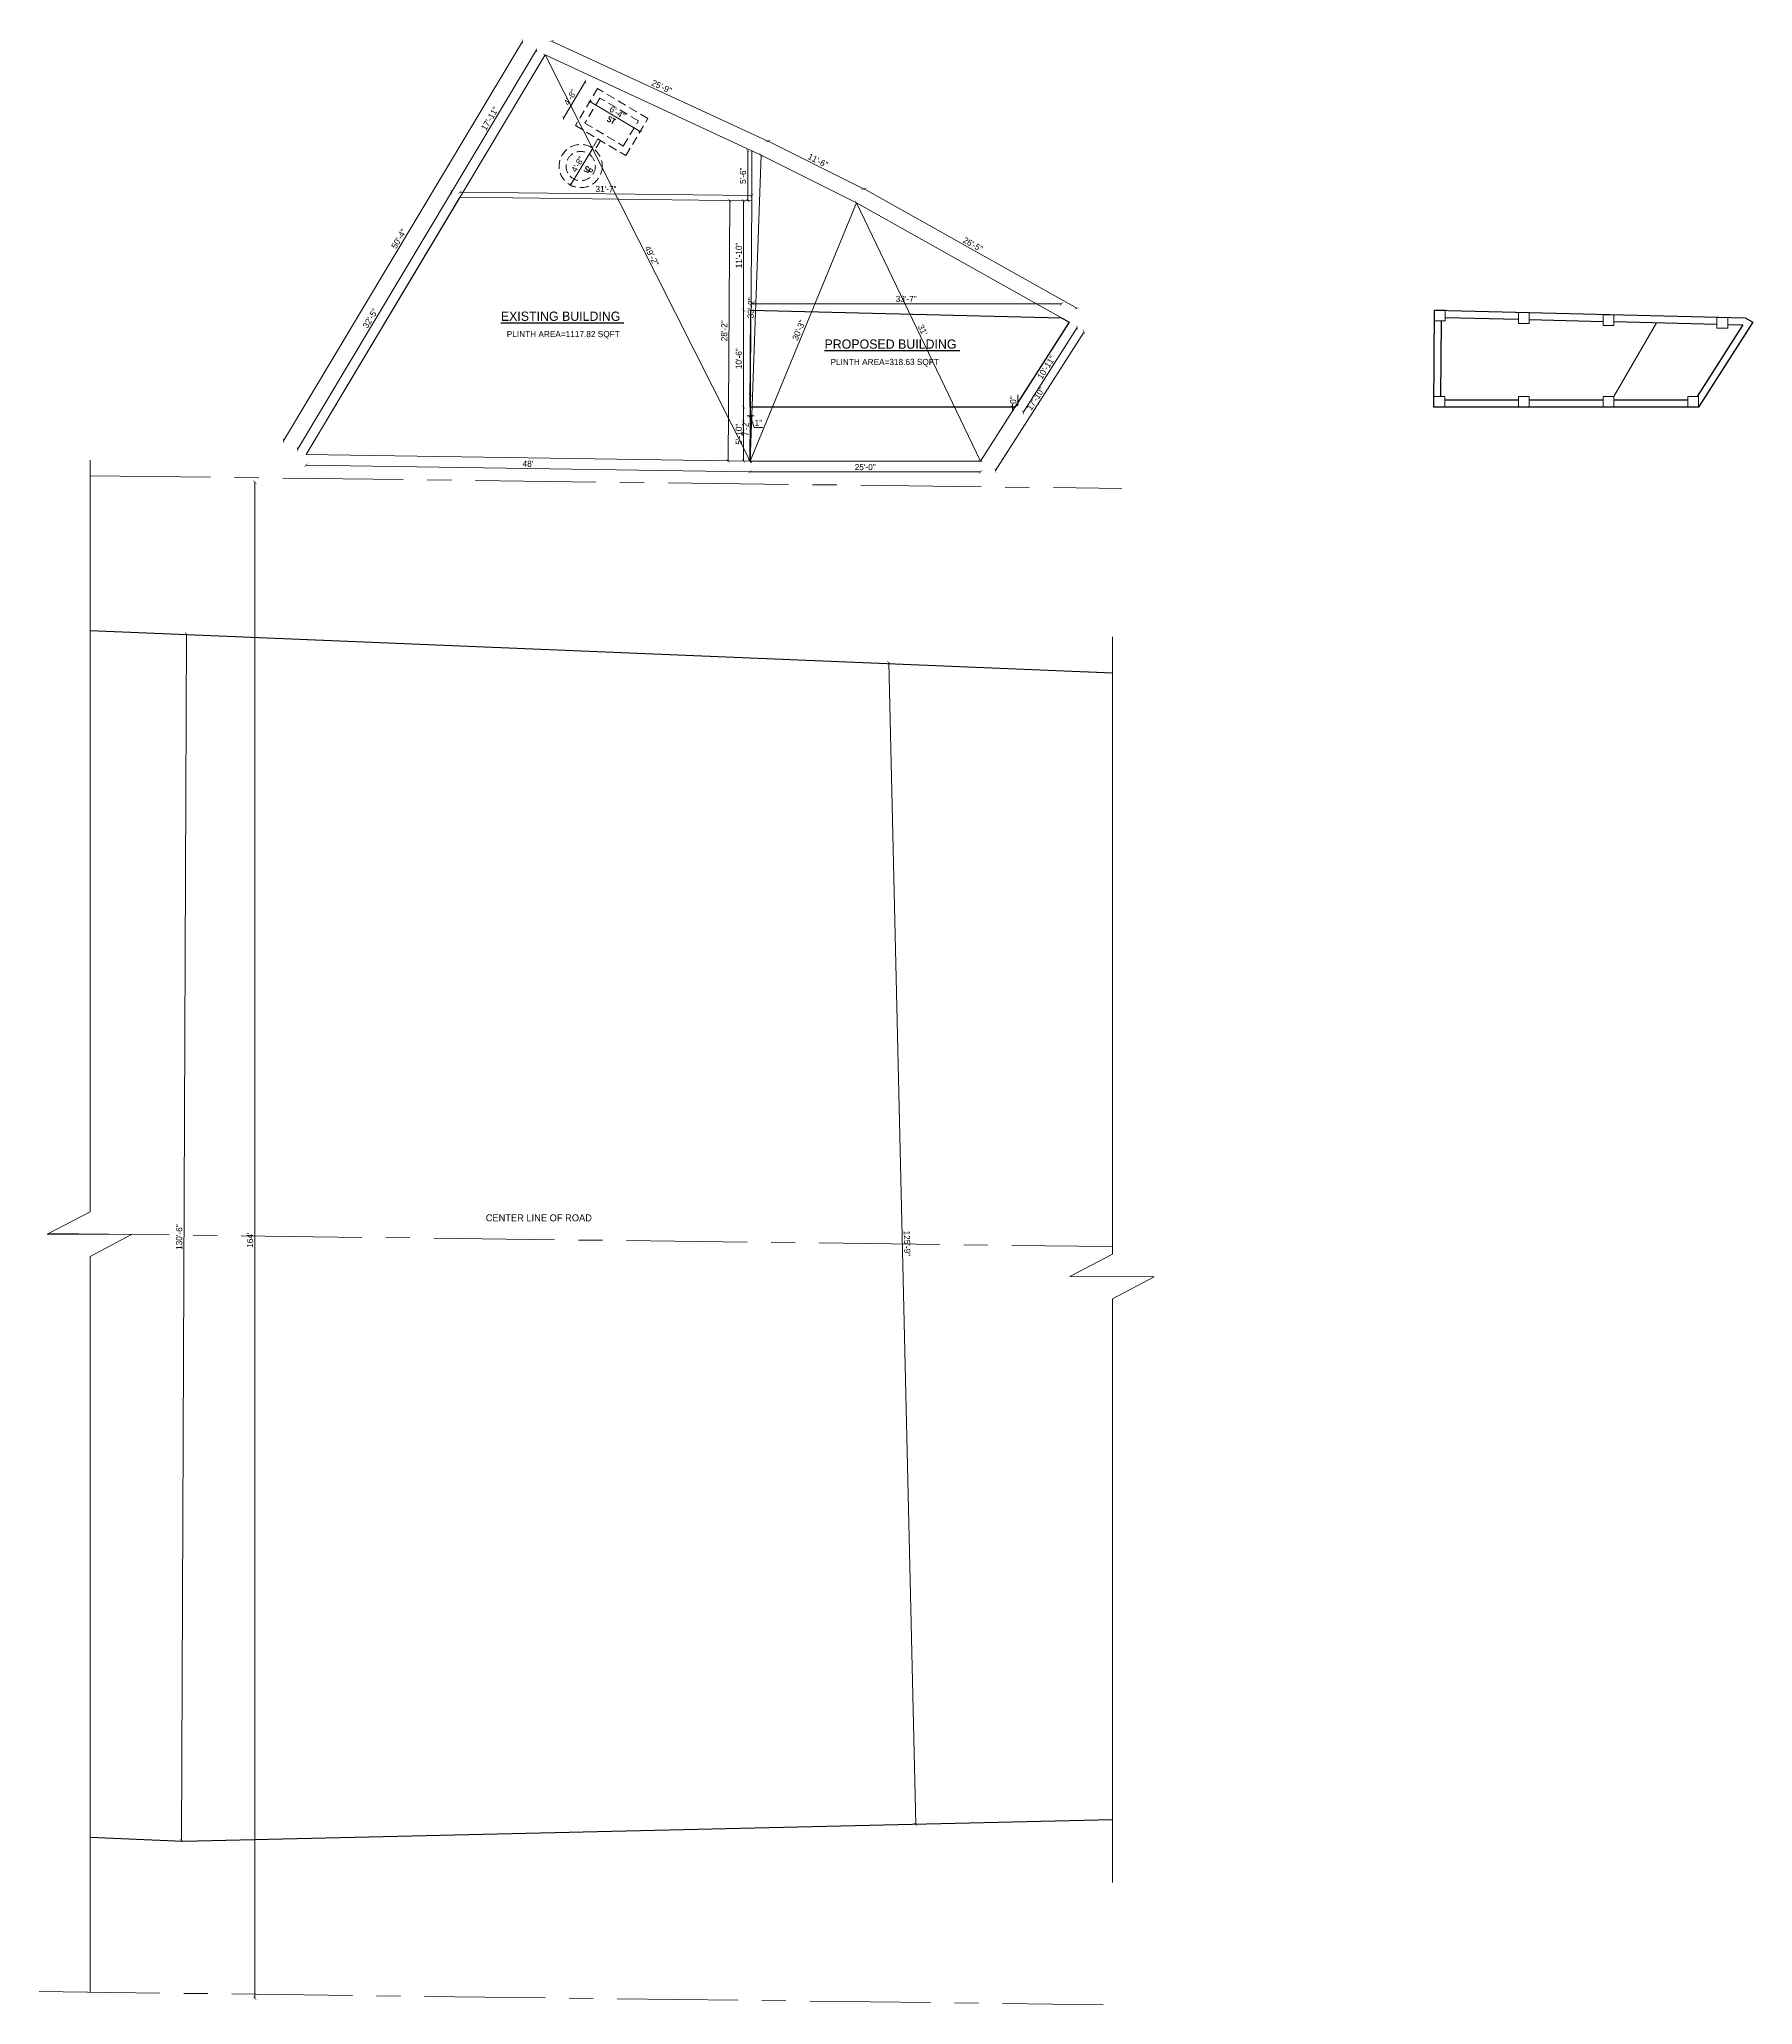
# Model space of a CAD drawing. Header units: inches. Extents: x 4069 to 91030, y -7803 to 12535.
# Drawn here: x 62569 to 64792, y 6079 to 8629 of the extents above; entities that cross this region are included whole.
import ezdxf

# ---------------------------------------------------------------- set-up
doc = ezdxf.new("R2010")
doc.units = ezdxf.units.IN
doc.header["$LTSCALE"] = 5
doc.header["$MEASUREMENT"] = 0
doc.linetypes.add('CENTER', pattern=[2, 1.25, -0.25, 0.25, -0.25])
doc.linetypes.add('HIDDEN', pattern=[0.375, 0.25, -0.125])
for name, color, linetype, lineweight in [('A-WALL', 7, 'Continuous', 9), ('DOOR', 62, 'Continuous', 0), ('HATCH', 253, 'Continuous', 0)]:
    doc.layers.add(name, color=color, linetype=linetype, lineweight=lineweight)
doc.layers.add('DIM', color=5, linetype='Continuous')
doc.layers.add('TEXT', color=6, linetype='Continuous')
doc.styles.add('ROMANS', font='romans.shx', dxfattribs={"width": 0.8})
doc.styles.add('tt', font='stylu.ttf', dxfattribs={"height": 8})
doc.dimstyles.new('Copy(2) of STANDARD', dxfattribs={"dimtxt": 2, "dimasz": 4, "dimexe": 0, "dimexo": 0, "dimgap": 2, "dimtad": 1, "dimdec": 0, "dimzin": 0, "dimdsep": 46, "dimlunit": 3, "dimtxsty": 'tt', "dimblk": 'ARCHTICK', "dimcen": 0.0505, "dimse1": 1, "dimse2": 1, "dimclrd": 5, "dimclre": 5, "dimclrt": 7, "dimadec": 1, "dimazin": 0, "dimtm": 1e-09, "dimtfac": 1, "dimtdec": 0, "dimtofl": 0, "dimtmove": 1, "dimatfit": 3, "dimfxl": 1, "dimtolj": 2, "dimtzin": 0, "dimlwd": 13, "dimarcsym": 0})

# ---------------------------------------------------------------- blocks, each defined once
blk = doc.blocks.new('_ArchTick')
at = {"color": 0, "linetype": 'ByBlock', "const_width": 0.15}
blk.add_lwpolyline([(-0.5, -0.5), (0.5, 0.5)], dxfattribs=at)
blk = doc.blocks.new('*D1494')
at = {"layer": 'Defpoints', "color": 0, "ltscale": 5, "transparency": 16777216}
for p in [(63233.7, 8627.2), (63225.4, 8609.1, -58.2), (63505.8, 8479.2, -58.2)]:
    blk.add_point(p, dxfattribs=at)
at = {"layer": 'DIM', "color": 5, "lineweight": 13, "ltscale": 5, "transparency": 16777216}
blk.add_line((63514.2, 8497.3), (63233.7, 8627.2), dxfattribs=at)
at = {"layer": 'DIM', "color": 5, "lineweight": 13, "ltscale": 5, "transparency": 16777216, "xscale": 4, "yscale": 4, "zscale": 4}
for p, rotation in [((63233.7, 8627.2), 155.1576801813038), ((63514.2, 8497.3), 335.1576801813039)]:
    blk.add_blockref('_ArchTick', p, dxfattribs=dict(at, rotation=rotation))
at = {"layer": 'DIM', "color": 7, "ltscale": 5, "transparency": 16777216, "insert": (63376.6, 8567.9), "char_height": 8, "attachment_point": 5, "rotation": 335.1577, "style": 'tt'}
blk.add_mtext('\\A2;25\'-9"', dxfattribs=at)
blk = doc.blocks.new('*D1495')
at = {"layer": 'Defpoints', "color": 0, "ltscale": 5, "transparency": 16777216}
for p in [(63514.9, 8497.3), (63505.8, 8479.2, -58.2), (63629.2, 8417.3, -58.2)]:
    blk.add_point(p, dxfattribs=at)
at = {"layer": 'DIM', "color": 5, "lineweight": 13, "ltscale": 5, "transparency": 16777216}
blk.add_line((63638.3, 8435.4), (63514.9, 8497.3), dxfattribs=at)
at = {"layer": 'DIM', "color": 5, "lineweight": 13, "ltscale": 5, "transparency": 16777216, "xscale": 4, "yscale": 4, "zscale": 4}
for p, rotation in [((63514.9, 8497.3), 153.3431404319543), ((63638.3, 8435.4), 333.3431404319542)]:
    blk.add_blockref('_ArchTick', p, dxfattribs=dict(at, rotation=rotation))
at = {"layer": 'DIM', "color": 7, "ltscale": 5, "transparency": 16777216, "insert": (63579.4, 8471.9), "char_height": 8, "attachment_point": 5, "rotation": 333.3431, "style": 'tt'}
blk.add_mtext('\\A2;11\'-6"', dxfattribs=at)
blk = doc.blocks.new('*D1496')
at = {"layer": 'Defpoints', "color": 0, "ltscale": 5, "transparency": 16777216}
for p in [(63639.3, 8435.3), (63629.2, 8417.3, -58.2), (63905.3, 8262.2, -58.2)]:
    blk.add_point(p, dxfattribs=at)
at = {"layer": 'DIM', "color": 5, "lineweight": 13, "ltscale": 5, "transparency": 16777216}
blk.add_line((63915.4, 8280.3), (63639.3, 8435.3), dxfattribs=at)
at = {"layer": 'DIM', "color": 5, "lineweight": 13, "ltscale": 5, "transparency": 16777216, "xscale": 4, "yscale": 4, "zscale": 4}
for p, rotation in [((63639.3, 8435.3), 150.6791819765447), ((63915.4, 8280.3), 330.6791819765446)]:
    blk.add_blockref('_ArchTick', p, dxfattribs=dict(at, rotation=rotation))
at = {"layer": 'DIM', "color": 7, "ltscale": 5, "transparency": 16777216, "insert": (63780.4, 8363.2), "char_height": 8, "attachment_point": 5, "rotation": 330.6792, "style": 'tt'}
blk.add_mtext('\\A2;26\'-5"', dxfattribs=at)
blk = doc.blocks.new('*D1497')
at = {"layer": 'Defpoints', "color": 0, "ltscale": 5, "transparency": 16777216}
for p in [(63225.4, 8609.1, -58.2), (62885.9, 8108.1), (62915.2, 8090.5, -58.2)]:
    blk.add_point(p, dxfattribs=at)
at = {"layer": 'DIM', "color": 5, "lineweight": 13, "ltscale": 5, "transparency": 16777216}
blk.add_line((63196, 8626.6), (62885.9, 8108.1), dxfattribs=at)
at = {"layer": 'DIM', "color": 5, "lineweight": 13, "ltscale": 5, "transparency": 16777216, "xscale": 4, "yscale": 4, "zscale": 4}
for p, rotation in [((63196, 8626.6), 59.11731704924469), ((62885.9, 8108.1), 239.1173170492447)]:
    blk.add_blockref('_ArchTick', p, dxfattribs=dict(at, rotation=rotation))
at = {"layer": 'DIM', "color": 7, "ltscale": 5, "transparency": 16777216, "insert": (63035.6, 8370.5), "char_height": 8, "attachment_point": 5, "rotation": 59.1173, "style": 'tt'}
blk.add_mtext('\\A2;50\'-4"', dxfattribs=at)
blk = doc.blocks.new('*D1498')
at = {"layer": 'Defpoints', "color": 0, "ltscale": 5, "transparency": 16777216}
for p in [(62915.2, 8090.5, -58.2), (63491, 8068), (63491.2, 8081.9, -58.2)]:
    blk.add_point(p, dxfattribs=at)
at = {"layer": 'DIM', "color": 5, "lineweight": 13, "ltscale": 5, "transparency": 16777216}
blk.add_line((62915, 8076.6), (63491, 8068), dxfattribs=at)
at = {"layer": 'DIM', "color": 5, "lineweight": 13, "ltscale": 5, "transparency": 16777216, "xscale": 4, "yscale": 4, "zscale": 4}
for p, rotation in [((62915, 8076.6), 179.1401444559383), ((63491, 8068), 359.1401444559383)]:
    blk.add_blockref('_ArchTick', p, dxfattribs=dict(at, rotation=rotation))
at = {"layer": 'DIM', "color": 7, "ltscale": 5, "transparency": 16777216, "insert": (63203.1, 8078.5), "char_height": 8, "attachment_point": 5, "rotation": 359.1401, "style": 'tt'}
blk.add_mtext("\\A2;48'", dxfattribs=at)
blk = doc.blocks.new('*D1499')
at = {"layer": 'Defpoints', "color": 0, "ltscale": 5, "transparency": 16777216}
for p in [(63491.2, 8081.9, -58.2), (63790.3, 8081.9, -58.2), (63790.3, 8068)]:
    blk.add_point(p, dxfattribs=at)
at = {"layer": 'DIM', "color": 5, "lineweight": 13, "ltscale": 5, "transparency": 16777216}
blk.add_line((63491.2, 8068), (63790.3, 8068), dxfattribs=at)
at = {"layer": 'DIM', "color": 5, "lineweight": 13, "ltscale": 5, "transparency": 16777216, "xscale": 4, "yscale": 4, "zscale": 4, "rotation": 180}
blk.add_blockref('_ArchTick', (63491.2, 8068), dxfattribs=at)
at = {"layer": 'DIM', "color": 5, "lineweight": 13, "ltscale": 5, "transparency": 16777216, "xscale": 4, "yscale": 4, "zscale": 4}
blk.add_blockref('_ArchTick', (63790.3, 8068), dxfattribs=at)
at = {"layer": 'DIM', "color": 7, "ltscale": 5, "transparency": 16777216, "insert": (63640.7, 8074.2), "char_height": 8, "attachment_point": 5, "style": 'tt'}
blk.add_mtext('\\A2;25\'-0"', dxfattribs=at)
blk = doc.blocks.new('*D1500')
at = {"layer": 'Defpoints', "color": 0, "ltscale": 5, "transparency": 16777216}
for p in [(63905.3, 8262.2, -58.2), (63924.6, 8249.9), (63790.3, 8081.9, -58.2)]:
    blk.add_point(p, dxfattribs=at)
at = {"layer": 'DIM', "color": 5, "lineweight": 13, "ltscale": 5, "transparency": 16777216}
blk.add_line((63809.6, 8069.6), (63924.6, 8249.9), dxfattribs=at)
at = {"layer": 'DIM', "color": 5, "lineweight": 13, "ltscale": 5, "transparency": 16777216, "xscale": 4, "yscale": 4, "zscale": 4}
for p, rotation in [((63924.6, 8249.9), 57.48404716702284), ((63809.6, 8069.6), 237.4840471670228)]:
    blk.add_blockref('_ArchTick', p, dxfattribs=dict(at, rotation=rotation))
at = {"layer": 'DIM', "color": 7, "ltscale": 5, "transparency": 16777216, "insert": (63861.8, 8163.1), "char_height": 8, "attachment_point": 5, "rotation": 57.484, "style": 'tt'}
blk.add_mtext('\\A2;17\'-10"', dxfattribs=at)
blk = doc.blocks.new('*D1515')
at = {"layer": 'Defpoints', "color": 0, "ltscale": 5, "transparency": 16777216}
for p in [(63286.8, 8488.4), (63256.2, 8441.4), (63258.5, 8440.1)]:
    blk.add_point(p, dxfattribs=at)
at = {"layer": 'DIM', "color": 5, "lineweight": 13, "ltscale": 5, "transparency": 16777216}
blk.add_line((63287.3, 8488.1), (63258.5, 8440.1), dxfattribs=at)
at = {"layer": 'DIM', "color": 5, "lineweight": 13, "ltscale": 5, "transparency": 16777216, "xscale": 4, "yscale": 4, "zscale": 4}
for p, rotation in [((63287.3, 8488.1), 59.11731704918346), ((63258.5, 8440.1), 239.1173170491834)]:
    blk.add_blockref('_ArchTick', p, dxfattribs=dict(at, rotation=rotation))
at = {"layer": 'DIM', "color": 7, "ltscale": 5, "transparency": 16777216, "insert": (63267.6, 8467.2), "char_height": 8, "attachment_point": 5, "rotation": 59.1173, "style": 'tt'}
blk.add_mtext('\\A2;4\'-8"', dxfattribs=at)
blk = doc.blocks.new('*D1516')
at = {"layer": 'Defpoints', "color": 0, "ltscale": 5, "transparency": 16777216}
for p in [(63293.4, 8565.6), (63249, 8526.9), (63264.7, 8517.5)]:
    blk.add_point(p, dxfattribs=at)
at = {"layer": 'DIM', "color": 5, "lineweight": 13, "ltscale": 5, "transparency": 16777216}
blk.add_line((63277.8, 8574.9), (63249, 8526.9), dxfattribs=at)
at = {"layer": 'DIM', "color": 5, "lineweight": 13, "ltscale": 5, "transparency": 16777216, "xscale": 4, "yscale": 4, "zscale": 4}
for p, rotation in [((63277.8, 8574.9), 59.11731704918346), ((63249, 8526.9), 239.1173170491834)]:
    blk.add_blockref('_ArchTick', p, dxfattribs=dict(at, rotation=rotation))
at = {"layer": 'DIM', "color": 7, "ltscale": 5, "transparency": 16777216, "insert": (63258.1, 8554.1), "char_height": 8, "attachment_point": 5, "rotation": 59.1173, "style": 'tt'}
blk.add_mtext('\\A2;4\'-8"', dxfattribs=at)
blk = doc.blocks.new('*D1517')
at = {"layer": 'Defpoints', "color": 0, "ltscale": 5, "transparency": 16777216}
for p in [(63278.6, 8540.7), (63343.8, 8501.7), (63348.6, 8509.6)]:
    blk.add_point(p, dxfattribs=at)
at = {"layer": 'DIM', "color": 5, "lineweight": 13, "ltscale": 5, "transparency": 16777216}
blk.add_line((63283.3, 8548.6), (63348.6, 8509.6), dxfattribs=at)
at = {"layer": 'DIM', "color": 5, "lineweight": 13, "ltscale": 5, "transparency": 16777216, "xscale": 4, "yscale": 4, "zscale": 4}
for p, rotation in [((63283.3, 8548.6), 149.1173170492014), ((63348.6, 8509.6), 329.1173170492014)]:
    blk.add_blockref('_ArchTick', p, dxfattribs=dict(at, rotation=rotation))
at = {"layer": 'DIM', "color": 7, "ltscale": 5, "transparency": 16777216, "insert": (63319.1, 8534.4), "char_height": 8, "attachment_point": 5, "rotation": 329.1173, "style": 'tt'}
blk.add_mtext('\\A2;6\'-4"', dxfattribs=at)
blk = doc.blocks.new('*D1535')
at = {"layer": 'Defpoints', "color": 0, "ltscale": 5, "transparency": 16777216}
for p in [(63114.9, 8424.4, -58.2), (63115, 8431), (63493.4, 8419.9, -58.2)]:
    blk.add_point(p, dxfattribs=at)
at = {"layer": 'DIM', "color": 5, "lineweight": 13, "ltscale": 5, "transparency": 16777216}
blk.add_line((63493.4, 8426.5), (63115, 8431), dxfattribs=at)
at = {"layer": 'DIM', "color": 5, "lineweight": 13, "ltscale": 5, "transparency": 16777216, "xscale": 4, "yscale": 4, "zscale": 4}
for p, rotation in [((63115, 8431), 179.3189926732725), ((63493.4, 8426.5), 359.3189926732724)]:
    blk.add_blockref('_ArchTick', p, dxfattribs=dict(at, rotation=rotation))
at = {"layer": 'DIM', "color": 7, "ltscale": 5, "transparency": 16777216, "insert": (63304.3, 8435), "char_height": 8, "attachment_point": 5, "rotation": 359.319, "style": 'tt'}
blk.add_mtext('\\A2;31\'-7"', dxfattribs=at)
blk = doc.blocks.new('*D1536')
at = {"layer": 'Defpoints', "color": 0, "ltscale": 5, "transparency": 16777216}
for p in [(63114.9, 8424.4, -58.2), (62904.1, 8097.2), (62915.2, 8090.5, -58.2)]:
    blk.add_point(p, dxfattribs=at)
at = {"layer": 'DIM', "color": 5, "lineweight": 13, "ltscale": 5, "transparency": 16777216}
blk.add_line((63103.8, 8431), (62904.1, 8097.2), dxfattribs=at)
at = {"layer": 'DIM', "color": 5, "lineweight": 13, "ltscale": 5, "transparency": 16777216, "xscale": 4, "yscale": 4, "zscale": 4}
for p, rotation in [((63103.8, 8431), 59.11731704924717), ((62904.1, 8097.2), 239.1173170492471)]:
    blk.add_blockref('_ArchTick', p, dxfattribs=dict(at, rotation=rotation))
at = {"layer": 'DIM', "color": 7, "ltscale": 5, "transparency": 16777216, "insert": (62998.6, 8267.3), "char_height": 8, "attachment_point": 5, "rotation": 59.1173, "style": 'tt'}
blk.add_mtext('\\A2;32\'-5"', dxfattribs=at)
blk = doc.blocks.new('*D1537')
at = {"layer": 'Defpoints', "color": 0, "ltscale": 5, "transparency": 16777216}
for p in [(63214.2, 8615.7), (63225.4, 8609.1, -58.2), (63114.9, 8424.4, -58.2)]:
    blk.add_point(p, dxfattribs=at)
at = {"layer": 'DIM', "color": 5, "lineweight": 13, "ltscale": 5, "transparency": 16777216}
blk.add_line((63103.8, 8431), (63214.2, 8615.7), dxfattribs=at)
at = {"layer": 'DIM', "color": 5, "lineweight": 13, "ltscale": 5, "transparency": 16777216, "xscale": 4, "yscale": 4, "zscale": 4}
for p, rotation in [((63214.2, 8615.7), 59.11731704918341), ((63103.8, 8431), 239.1173170491834)]:
    blk.add_blockref('_ArchTick', p, dxfattribs=dict(at, rotation=rotation))
at = {"layer": 'DIM', "color": 7, "ltscale": 5, "transparency": 16777216, "insert": (63153.6, 8526.6), "char_height": 8, "attachment_point": 5, "rotation": 59.1173, "style": 'tt'}
blk.add_mtext('\\A2;17\'-11"', dxfattribs=at)
blk = doc.blocks.new('*D1538')
at = {"layer": 'Defpoints', "color": 0, "ltscale": 5, "transparency": 16777216}
for p in [(63488.3, 8485), (63493.4, 8485, -58.2), (63493.4, 8419.9, -58.2)]:
    blk.add_point(p, dxfattribs=at)
at = {"layer": 'DIM', "color": 5, "lineweight": 13, "ltscale": 5, "transparency": 16777216}
blk.add_line((63488.3, 8419.9), (63488.3, 8485), dxfattribs=at)
at = {"layer": 'DIM', "color": 5, "lineweight": 13, "ltscale": 5, "transparency": 16777216, "xscale": 4, "yscale": 4, "zscale": 4}
for p, rotation in [((63488.3, 8485), 90), ((63488.3, 8419.9), 270)]:
    blk.add_blockref('_ArchTick', p, dxfattribs=dict(at, rotation=rotation))
at = {"layer": 'DIM', "color": 7, "ltscale": 5, "transparency": 16777216, "insert": (63482.1, 8452.4), "char_height": 8, "attachment_point": 5, "rotation": 90, "style": 'tt'}
blk.add_mtext('\\A2;5\'-6"', dxfattribs=at)
blk = doc.blocks.new('*D1539')
at = {"layer": 'Defpoints', "color": 0, "ltscale": 5, "transparency": 16777216}
for p in [(63465.1, 8420.1), (63493.4, 8419.9, -58.2), (63491.2, 8081.9, -58.2)]:
    blk.add_point(p, dxfattribs=at)
at = {"layer": 'DIM', "color": 5, "lineweight": 13, "ltscale": 5, "transparency": 16777216}
blk.add_line((63462.9, 8082.1), (63465.1, 8420.1), dxfattribs=at)
at = {"layer": 'DIM', "color": 5, "lineweight": 13, "ltscale": 5, "transparency": 16777216, "xscale": 4, "yscale": 4, "zscale": 4}
for p, rotation in [((63465.1, 8420.1), 89.62590714723008), ((63462.9, 8082.1), 269.6259071472301)]:
    blk.add_blockref('_ArchTick', p, dxfattribs=dict(at, rotation=rotation))
at = {"layer": 'DIM', "color": 7, "ltscale": 5, "transparency": 16777216, "insert": (63457.8, 8251.1), "char_height": 8, "attachment_point": 5, "rotation": 89.6259, "style": 'tt'}
blk.add_mtext('\\A2;28\'-2"', dxfattribs=at)
blk = doc.blocks.new('*D1540')
at = {"layer": 'Defpoints', "color": 0, "ltscale": 5, "transparency": 16777216}
for p in [(63482.9, 8277.9), (63492.4, 8277.9, -58.2), (63491.6, 8151.9, -58.2)]:
    blk.add_point(p, dxfattribs=at)
at = {"layer": 'DIM', "color": 5, "lineweight": 13, "ltscale": 5, "transparency": 16777216}
blk.add_line((63482.9, 8151.9), (63482.9, 8277.9), dxfattribs=at)
at = {"layer": 'DIM', "color": 5, "lineweight": 13, "ltscale": 5, "transparency": 16777216, "xscale": 4, "yscale": 4, "zscale": 4}
for p, rotation in [((63482.9, 8277.9), 90), ((63482.9, 8151.9), 270)]:
    blk.add_blockref('_ArchTick', p, dxfattribs=dict(at, rotation=rotation))
at = {"layer": 'DIM', "color": 7, "ltscale": 5, "transparency": 16777216, "insert": (63476.7, 8214.9), "char_height": 8, "attachment_point": 5, "rotation": 90, "style": 'tt'}
blk.add_mtext('\\A2;10\'-6"', dxfattribs=at)
blk = doc.blocks.new('*D1541')
at = {"layer": 'Defpoints', "color": 0, "ltscale": 5, "transparency": 16777216}
for p in [(63491.6, 8151.9, -58.2), (63482.9, 8081.9), (63491.2, 8081.9, -58.2)]:
    blk.add_point(p, dxfattribs=at)
at = {"layer": 'DIM', "color": 5, "lineweight": 13, "ltscale": 5, "transparency": 16777216}
blk.add_line((63482.9, 8151.9), (63482.9, 8081.9), dxfattribs=at)
at = {"layer": 'DIM', "color": 5, "lineweight": 13, "ltscale": 5, "transparency": 16777216, "xscale": 4, "yscale": 4, "zscale": 4}
for p, rotation in [((63482.9, 8151.9), 90), ((63482.9, 8081.9), 270)]:
    blk.add_blockref('_ArchTick', p, dxfattribs=dict(at, rotation=rotation))
at = {"layer": 'DIM', "color": 7, "ltscale": 5, "transparency": 16777216, "insert": (63476.7, 8116.9), "char_height": 8, "attachment_point": 5, "rotation": 90, "style": 'tt'}
blk.add_mtext('\\A2;5\'-10"', dxfattribs=at)
blk = doc.blocks.new('*D1542')
at = {"layer": 'Defpoints', "color": 0, "ltscale": 5, "transparency": 16777216}
for p in [(63482.9, 8419.9), (63493.4, 8419.9, -58.2), (63492.4, 8277.9, -58.2)]:
    blk.add_point(p, dxfattribs=at)
at = {"layer": 'DIM', "color": 5, "lineweight": 13, "ltscale": 5, "transparency": 16777216}
blk.add_line((63482.9, 8277.9), (63482.9, 8419.9), dxfattribs=at)
at = {"layer": 'DIM', "color": 5, "lineweight": 13, "ltscale": 5, "transparency": 16777216, "xscale": 4, "yscale": 4, "zscale": 4}
for p, rotation in [((63482.9, 8419.9), 90), ((63482.9, 8277.9), 270)]:
    blk.add_blockref('_ArchTick', p, dxfattribs=dict(at, rotation=rotation))
at = {"layer": 'DIM', "color": 7, "ltscale": 5, "transparency": 16777216, "insert": (63476.7, 8348.9), "char_height": 8, "attachment_point": 5, "rotation": 90, "style": 'tt'}
blk.add_mtext('\\A2;11\'-10"', dxfattribs=at)
blk = doc.blocks.new('*D1543')
at = {"layer": 'Defpoints', "color": 0, "ltscale": 5, "transparency": 16777216}
for p in [(63492.4, 8277.9), (63895.4, 8286.1), (63895.4, 8267.8)]:
    blk.add_point(p, dxfattribs=at)
at = {"layer": 'DIM', "color": 5, "lineweight": 13, "ltscale": 5, "transparency": 16777216}
blk.add_line((63492.4, 8286.1), (63895.4, 8286.1), dxfattribs=at)
at = {"layer": 'DIM', "color": 5, "lineweight": 13, "ltscale": 5, "transparency": 16777216, "xscale": 4, "yscale": 4, "zscale": 4, "rotation": 180}
blk.add_blockref('_ArchTick', (63492.4, 8286.1), dxfattribs=at)
at = {"layer": 'DIM', "color": 5, "lineweight": 13, "ltscale": 5, "transparency": 16777216, "xscale": 4, "yscale": 4, "zscale": 4}
blk.add_blockref('_ArchTick', (63895.4, 8286.1), dxfattribs=at)
at = {"layer": 'DIM', "color": 7, "ltscale": 5, "transparency": 16777216, "insert": (63693.9, 8292.4), "char_height": 8, "attachment_point": 5, "style": 'tt'}
blk.add_mtext('\\A2;33\'-7"', dxfattribs=at)
blk = doc.blocks.new('*D1544')
at = {"layer": 'Defpoints', "color": 0, "ltscale": 5, "transparency": 16777216}
for p in [(63905.3, 8262.2), (63835, 8151.9), (63845.5, 8145.2)]:
    blk.add_point(p, dxfattribs=at)
at = {"layer": 'DIM', "color": 5, "lineweight": 13, "ltscale": 5, "transparency": 16777216}
blk.add_line((63915.8, 8255.5), (63845.5, 8145.2), dxfattribs=at)
at = {"layer": 'DIM', "color": 5, "lineweight": 13, "ltscale": 5, "transparency": 16777216, "xscale": 4, "yscale": 4, "zscale": 4}
for p, rotation in [((63915.8, 8255.5), 57.48404716702422), ((63845.5, 8145.2), 237.4840471670242)]:
    blk.add_blockref('_ArchTick', p, dxfattribs=dict(at, rotation=rotation))
at = {"layer": 'DIM', "color": 7, "ltscale": 5, "transparency": 16777216, "insert": (63875.5, 8203.6), "char_height": 8, "attachment_point": 5, "rotation": 57.484, "style": 'tt'}
blk.add_mtext('\\A2;10\'-11"', dxfattribs=at)
blk = doc.blocks.new('*D1545')
at = {"layer": 'Defpoints', "color": 0, "ltscale": 5, "transparency": 16777216}
for p in [(63491.6, 8151.9), (63831.7, 8151.9), (63835, 8151.9)]:
    blk.add_point(p, dxfattribs=at)
at = {"layer": 'DIM', "color": 5, "lineweight": 13, "ltscale": 5, "transparency": 16777216}
for p, q in [((63838.9, 8154), (63838.9, 8168.1)), ((63831.7, 8151.9), (63831.7, 8155.9)), ((63831.7, 8151.9), (63838.9, 8154)), ((63831.7, 8151.9), (63831.7, 8147.9))]:
    blk.add_line(p, q, dxfattribs=at)
at = {"layer": 'DIM', "color": 5, "lineweight": 13, "ltscale": 5, "transparency": 16777216, "xscale": 4, "yscale": 4, "zscale": 4}
for rotation in [90, 270]:
    blk.add_blockref('_ArchTick', (63831.7, 8151.9), dxfattribs=dict(at, rotation=rotation))
at = {"layer": 'DIM', "color": 7, "ltscale": 5, "transparency": 16777216, "insert": (63832.7, 8161.1), "char_height": 8, "attachment_point": 5, "rotation": 90, "style": 'tt'}
blk.add_mtext('\\A2;0"', dxfattribs=at)
blk = doc.blocks.new('*D1546')
at = {"layer": 'Defpoints', "color": 0, "ltscale": 5, "transparency": 16777216}
for p in [(63492.4, 8277.9), (63491.6, 8151.9), (63492.4, 8140.8)]:
    blk.add_point(p, dxfattribs=at)
at = {"layer": 'DIM', "color": 5, "lineweight": 13, "ltscale": 5, "transparency": 16777216}
for p, q in [((63491.6, 8140.8), (63487.6, 8140.8)), ((63491.6, 8140.8), (63492.4, 8140.8)), ((63492, 8140.8), (63496.6, 8125.7)), ((63492.4, 8140.8), (63496.4, 8140.8)), ((63496.6, 8125.7), (63507.7, 8125.7))]:
    blk.add_line(p, q, dxfattribs=at)
at = {"layer": 'DIM', "color": 5, "lineweight": 13, "ltscale": 5, "transparency": 16777216, "xscale": 4, "yscale": 4, "zscale": 4}
blk.add_blockref('_ArchTick', (63491.6, 8140.8), dxfattribs=at)
at = {"layer": 'DIM', "color": 5, "lineweight": 13, "ltscale": 5, "transparency": 16777216, "xscale": 4, "yscale": 4, "zscale": 4, "rotation": 180}
blk.add_blockref('_ArchTick', (63492.4, 8140.8), dxfattribs=at)
at = {"layer": 'DIM', "color": 7, "ltscale": 5, "transparency": 16777216, "insert": (63502.1, 8131.7), "char_height": 8, "attachment_point": 5, "style": 'tt'}
blk.add_mtext('\\A2;1"', dxfattribs=at)
blk = doc.blocks.new('*D1547')
at = {"layer": 'Defpoints', "color": 0, "ltscale": 5, "transparency": 16777216}
for p in [(63491.7, 8168.3), (63491.7, 8168.3), (63790.3, 8081.9, -58.2)]:
    blk.add_point(p, dxfattribs=at)
at = {"layer": 'DIM', "color": 5, "lineweight": 13, "ltscale": 5, "transparency": 16777216}
blk.add_line((63491.7, 8081.9), (63491.7, 8168.3), dxfattribs=at)
at = {"layer": 'DIM', "color": 5, "lineweight": 13, "ltscale": 5, "transparency": 16777216, "xscale": 4, "yscale": 4, "zscale": 4}
for p, rotation in [((63491.7, 8168.3), 90), ((63491.7, 8081.9), 270)]:
    blk.add_blockref('_ArchTick', p, dxfattribs=dict(at, rotation=rotation))
at = {"layer": 'DIM', "color": 7, "ltscale": 5, "transparency": 16777216, "insert": (63485.4, 8125.1), "char_height": 8, "attachment_point": 5, "rotation": 90, "style": 'tt'}
blk.add_mtext('\\A2;7\'-2"', dxfattribs=at)
blk = doc.blocks.new('*D1548')
at = {"layer": 'Defpoints', "color": 0, "ltscale": 5, "transparency": 16777216}
for p in [(63225.4, 8609.1, -58.2), (63491.2, 8081.9, -58.2), (63491.2, 8081.9)]:
    blk.add_point(p, dxfattribs=at)
at = {"layer": 'DIM', "color": 5, "lineweight": 13, "ltscale": 5, "transparency": 16777216}
blk.add_line((63225.4, 8609.1), (63491.2, 8081.9), dxfattribs=at)
at = {"layer": 'DIM', "color": 5, "lineweight": 13, "ltscale": 5, "transparency": 16777216, "xscale": 4, "yscale": 4, "zscale": 4}
for p, rotation in [((63225.4, 8609.1), 116.757650524595), ((63491.2, 8081.9), 296.757650524595)]:
    blk.add_blockref('_ArchTick', p, dxfattribs=dict(at, rotation=rotation))
at = {"layer": 'DIM', "color": 7, "ltscale": 5, "transparency": 16777216, "insert": (63363.8, 8348.3), "char_height": 8, "attachment_point": 5, "rotation": 296.7577, "style": 'tt'}
blk.add_mtext('\\A2;49\'-2"', dxfattribs=at)
blk = doc.blocks.new('*D1549')
at = {"layer": 'Defpoints', "color": 0, "ltscale": 5, "transparency": 16777216}
for p in [(63629.2, 8417.3, -58.2), (63629.2, 8417.3), (63491.2, 8081.9)]:
    blk.add_point(p, dxfattribs=at)
at = {"layer": 'DIM', "color": 5, "lineweight": 13, "ltscale": 5, "transparency": 16777216}
blk.add_line((63491.2, 8081.9), (63629.2, 8417.3), dxfattribs=at)
at = {"layer": 'DIM', "color": 5, "lineweight": 13, "ltscale": 5, "transparency": 16777216, "xscale": 4, "yscale": 4, "zscale": 4}
for p, rotation in [((63629.2, 8417.3), 67.63045280318391), ((63491.2, 8081.9), 247.6304528031839)]:
    blk.add_blockref('_ArchTick', p, dxfattribs=dict(at, rotation=rotation))
at = {"layer": 'DIM', "color": 7, "ltscale": 5, "transparency": 16777216, "insert": (63554.5, 8251.9), "char_height": 8, "attachment_point": 5, "rotation": 67.6305, "style": 'tt'}
blk.add_mtext('\\A2;30\'-3"', dxfattribs=at)
blk = doc.blocks.new('*D1550')
at = {"layer": 'Defpoints', "color": 0, "ltscale": 5, "transparency": 16777216}
for p in [(63629.2, 8417.3), (63790.3, 8081.9), (63790.3, 8081.9)]:
    blk.add_point(p, dxfattribs=at)
at = {"layer": 'DIM', "color": 5, "lineweight": 13, "ltscale": 5, "transparency": 16777216}
blk.add_line((63629.2, 8417.3), (63790.3, 8081.9), dxfattribs=at)
at = {"layer": 'DIM', "color": 5, "lineweight": 13, "ltscale": 5, "transparency": 16777216, "xscale": 4, "yscale": 4, "zscale": 4}
for p, rotation in [((63629.2, 8417.3), 115.661332565783), ((63790.3, 8081.9), 295.661332565783)]:
    blk.add_blockref('_ArchTick', p, dxfattribs=dict(at, rotation=rotation))
at = {"layer": 'DIM', "color": 7, "ltscale": 5, "transparency": 16777216, "insert": (63715.3, 8252.2), "char_height": 8, "attachment_point": 5, "rotation": 295.6613, "style": 'tt'}
blk.add_mtext("\\A2;31'", dxfattribs=at)
blk = doc.blocks.new('*D1551')
at = {"layer": 'Defpoints', "color": 0, "ltscale": 5, "transparency": 16777216}
for p in [(63505.8, 8479.2, -58.2), (63491.2, 8081.9), (63491.2, 8081.9)]:
    blk.add_point(p, dxfattribs=at)
at = {"layer": 'DIM', "color": 5, "lineweight": 13, "ltscale": 5, "transparency": 16777216}
blk.add_line((63505.8, 8479.2), (63491.2, 8081.9), dxfattribs=at)
at = {"layer": 'DIM', "color": 5, "lineweight": 13, "ltscale": 5, "transparency": 16777216, "xscale": 4, "yscale": 4, "zscale": 4}
for p, rotation in [((63505.8, 8479.2), 87.88570645799584), ((63491.2, 8081.9), 267.8857064579958)]:
    blk.add_blockref('_ArchTick', p, dxfattribs=dict(at, rotation=rotation))
at = {"layer": 'DIM', "color": 7, "ltscale": 5, "transparency": 16777216, "insert": (63492.4, 8280.8), "char_height": 8, "attachment_point": 5, "rotation": 87.8857, "style": 'tt'}
blk.add_mtext('\\A2;33\'-2"', dxfattribs=at)
blk = doc.blocks.new('*D1552')
at = {"layer": 'Defpoints', "color": 0, "ltscale": 5, "transparency": 16777216}
for p in [(63304.4, 8054.7), (62848.7, 6086.8), (63280.2, 6086.8)]:
    blk.add_point(p, dxfattribs=at)
at = {"layer": 'DIM', "color": 5, "lineweight": 13, "ltscale": 5, "transparency": 16777216}
blk.add_line((62848.7, 8054.7), (62848.7, 6086.8), dxfattribs=at)
at = {"layer": 'DIM', "color": 5, "lineweight": 13, "ltscale": 5, "transparency": 16777216, "xscale": 4, "yscale": 4, "zscale": 4}
for p, rotation in [((62848.7, 8054.7), 90), ((62848.7, 6086.8), 270)]:
    blk.add_blockref('_ArchTick', p, dxfattribs=dict(at, rotation=rotation))
at = {"layer": 'DIM', "color": 7, "ltscale": 5, "transparency": 16777216, "insert": (62842.5, 7070.8), "char_height": 8, "attachment_point": 5, "rotation": 90, "style": 'tt'}
blk.add_mtext("\\A2;164'", dxfattribs=at)
blk = doc.blocks.new('*D1553')
at = {"layer": 'Defpoints', "color": 0, "ltscale": 5, "transparency": 16777216}
for p in [(62731.6, 7858.1, -33.3), (62725, 6291.6, 1.5), (62753.5, 6291.5)]:
    blk.add_point(p, dxfattribs=at)
at = {"layer": 'DIM', "color": 5, "lineweight": 13, "ltscale": 5, "transparency": 16777216}
blk.add_line((62760.1, 7858), (62753.5, 6291.5), dxfattribs=at)
at = {"layer": 'DIM', "color": 5, "lineweight": 13, "ltscale": 5, "transparency": 16777216, "xscale": 4, "yscale": 4, "zscale": 4}
for p, rotation in [((62760.1, 7858), 89.75798331016011), ((62753.5, 6291.5), 269.7579833101601)]:
    blk.add_blockref('_ArchTick', p, dxfattribs=dict(at, rotation=rotation))
at = {"layer": 'DIM', "color": 7, "ltscale": 5, "transparency": 16777216, "insert": (62750.6, 7074.8), "char_height": 8, "attachment_point": 5, "rotation": 89.758, "style": 'tt'}
blk.add_mtext('\\A2;130\'-6"', dxfattribs=at)
blk = doc.blocks.new('*D1554')
at = {"layer": 'Defpoints', "color": 0, "ltscale": 5, "transparency": 16777216}
for p in [(63647.8, 7820.1, -52.5), (63682.9, 6311.9, 1.5), (63706.3, 6312.4)]:
    blk.add_point(p, dxfattribs=at)
at = {"layer": 'DIM', "color": 5, "lineweight": 13, "ltscale": 5, "transparency": 16777216}
blk.add_line((63671.2, 7820.7), (63706.3, 6312.4), dxfattribs=at)
at = {"layer": 'DIM', "color": 5, "lineweight": 13, "ltscale": 5, "transparency": 16777216, "xscale": 4, "yscale": 4, "zscale": 4}
for p, rotation in [((63671.2, 7820.7), 91.33313824719272), ((63706.3, 6312.4), 271.3331382471927)]:
    blk.add_blockref('_ArchTick', p, dxfattribs=dict(at, rotation=rotation))
at = {"layer": 'DIM', "color": 7, "ltscale": 5, "transparency": 16777216, "insert": (63695, 7066.7), "char_height": 8, "attachment_point": 5, "rotation": 271.3331, "style": 'tt'}
blk.add_mtext('\\A2;125\'-9"', dxfattribs=at)

msp = doc.modelspace()

# ---------------------------------------------------------------- linework, layer by layer
for p, q in [((62634.99, 7862.1, -31.28), (63961.74, 7807.13, -59.12)), ((63961.74, 6318.39, 1.52), (62755.34, 6290.31, 1.52)), ((62755.34, 6290.31, 1.52), (62634.99, 6295.48, 1.52))]:
    msp.add_line(p, q)
at = {"layer": 'A-WALL', "ltscale": 5}
for p, q in [((63493.37, 8419.88, -58.17), (63493.37, 8484.99, -58.17)), ((64667.35, 8261.65), (64612.15, 8165.88))]:
    msp.add_line(p, q, dxfattribs=at)
at = {"layer": 'A-WALL', "linetype": 'CENTER', "ltscale": 25}
for p, q in [((62634.99, 8062.93), (63973.86, 8046.43)), ((62581.17, 7079.52), (63961.74, 7062.51)), ((62569.05, 6095.59), (63949.62, 6078.58))]:
    msp.add_line(p, q, dxfattribs=at)
at = {"layer": 'A-WALL', "ltscale": 5, "elevation": -58.17}
msp.add_lwpolyline([(63225.35, 8609.07), (62915.23, 8090.53), (63491.16, 8081.89), (63790.33, 8081.89), (63905.29, 8262.22), (63629.2, 8417.29), (63505.83, 8479.22)], close=True, dxfattribs=at)
at = {"layer": 'A-WALL', "ltscale": 5}
for points in [[(64379.39, 8277.88), (64393.39, 8277.88), (64393.39, 8263.88), (64379.39, 8263.88)], [(64488.4, 8274.79), (64502.4, 8274.79), (64502.4, 8260.79), (64488.4, 8260.79)], [(64598.15, 8272.04), (64612.15, 8272.04), (64612.15, 8258.04), (64598.15, 8258.04)], [(64745.9, 8268.33), (64759.9, 8268.33), (64759.9, 8254.33), (64745.9, 8254.33)], [(64378.66, 8165.88), (64392.66, 8165.88), (64392.66, 8151.88), (64378.66, 8151.88)], [(64488.4, 8165.88), (64502.4, 8165.88), (64502.4, 8151.88), (64488.4, 8151.88)], [(64598.15, 8165.88), (64612.15, 8165.88), (64612.15, 8151.88), (64598.15, 8151.88)], [(64707.9, 8165.88), (64721.9, 8165.88), (64721.9, 8151.88), (64707.9, 8151.88)]]:
    msp.add_lwpolyline(points, close=True, dxfattribs=at)
at = {"layer": 'A-WALL', "linetype": 'Continuous', "ltscale": 5}
for points, elevation in [([(62634.99, 8083.4), (62634.99, 7107.53), (62579.4, 7078.6), (62688.66, 7078.35), (62634.99, 7049.74), (62634.99, 6094.78)], -31.28), ([(63961.74, 7853.98), (63961.74, 7052.56), (63906.15, 7023.62), (64015.42, 7023.37), (63961.74, 6994.76), (63961.74, 6237.33)], -59.12)]:
    msp.add_lwpolyline(points, dxfattribs=dict(at, elevation=elevation))
at = {"layer": 'DIM', "ltscale": 5}
for p, q in [((64393.39, 8268.52), (64488.4, 8266.14)), ((64502.4, 8265.79), (64598.15, 8263.39)), ((64387.66, 8165.88), (64388.3, 8263.88)), ((64612.15, 8263.04), (64745.9, 8259.68)), ((64779.41, 8258.84), (64720.15, 8165.88)), ((64759.9, 8259.33), (64779.41, 8258.84)), ((64488.4, 8160.88), (64392.66, 8160.88)), ((64598.15, 8160.88), (64502.4, 8160.88)), ((64707.9, 8160.88), (64612.15, 8160.88))]:
    msp.add_line(p, q, dxfattribs=at)
for points in [[(63492.44, 8277.88), (63895.41, 8267.77), (63905.29, 8262.22), (63834.95, 8151.88), (63491.62, 8151.88)], [(64379.39, 8277.88), (64782.35, 8267.77), (64792.23, 8262.22), (64721.9, 8151.88), (64378.56, 8151.88)]]:
    msp.add_lwpolyline(points, close=True, dxfattribs=at)
at = {"layer": 'DOOR', "lineweight": 13, "elevation": -58.17}
msp.add_lwpolyline([(62915.23, 8090.53), (63491.16, 8081.89), (63493.37, 8419.88), (63114.89, 8424.38)], close=True, dxfattribs=at)
at = {"layer": 'HATCH', "linetype": 'HIDDEN', "ltscale": 9}
for p, q in [((63293.81, 8500.1, -58.17), (63286.8, 8488.37, -58.17)), ((63297.24, 8498.04, -58.17), (63290, 8485.94, -58.17))]:
    msp.add_line(p, q, dxfattribs=at)
at = {"layer": 'HATCH', "linetype": 'HIDDEN', "ltscale": 9, "elevation": -58.17}
for points in [[(63264.7, 8517.5), (63329.93, 8478.49), (63358.67, 8526.55), (63293.45, 8565.56)], [(63277.05, 8520.61), (63326.82, 8490.84), (63346.33, 8523.45), (63296.55, 8553.22)]]:
    msp.add_lwpolyline(points, close=True, dxfattribs=at)
at = {"layer": 'HATCH', "linetype": 'HIDDEN', "ltscale": 9}
for radius in [28, 19]:
    msp.add_circle((63271.51, 8464.91, -58.17), radius, dxfattribs=at)

# ---------------------------------------------------------------- texts
at = {"layer": 'TEXT', "lineweight": 9, "style": 'ROMANS'}
for s, p in [('ST', (63304.95, 8524.26, -58.17)), ('SP', (63274.6, 8459.57, -58.17))]:
    msp.add_text(s, height=6.72, rotation=329.11732, dxfattribs=at).set_placement(p)
at = {"layer": 'TEXT', "linetype": 'ByBlock', "style": 'tt'}
for s, p in [('%%UEXISTING BUILDING ', (63167.9, 8264.03, -58.17)), ('%%UPROPOSED BUILDING ', (63587.91, 8227.87, -58.17))]:
    msp.add_text(s, height=12, dxfattribs=at).set_placement(p)
at = {"layer": 'TEXT', "lineweight": 70, "style": 'tt'}
for s, height, p in [('PLINTH AREA=1117.82 SQFT', 8, (63175.63, 8242.87, -58.17)), ('PLINTH AREA=318.63 SQFT', 8, (63595.64, 8206.7, -58.17)), ('CENTER LINE OF ROAD ', 9, (63148.33, 7095.32, -58.17))]:
    msp.add_text(s, height=height, dxfattribs=at).set_placement(p)

# ---------------------------------------------------------------- dimensions: what is measured, and where the dimension line sits
at = {"layer": 'DIM', "ltscale": 5}
for p1, p2, distance, picture, middle in [((63225.35, 8609.07, -58.17), (62915.23, 8090.53, -58.17), -34.19, '*D1497', (63035.62, 8370.53)), ((63505.83, 8479.22, -58.17), (63225.35, 8609.07, -58.17), -19.95, '*D1494', (63376.57, 8567.85)), ((63225.35, 8609.07, -58.17), (63491.16, 8081.89, -58.17), 0, '*D1548', (63363.77, 8348.26)), ((63629.2, 8417.29, -58.17), (63505.83, 8479.22, -58.17), -20.29, '*D1495', (63579.37, 8471.88)), ((63505.83, 8479.22, -58.17), (63491.16, 8081.89), 0, '*D1551', (63492.36, 8280.78)), ((63114.89, 8424.38, -58.17), (62915.23, 8090.53, -58.17), -12.98, '*D1536', (62998.62, 8267.28)), ((63493.37, 8419.88, -58.17), (63114.89, 8424.38, -58.17), -6.58, '*D1535', (63304.28, 8435)), ((63491.16, 8081.89, -58.17), (63493.37, 8419.88, -58.17), 28.3, '*D1539', (63457.83, 8251.11)), ((63491.16, 8081.89), (63629.2, 8417.29, -58.17), 0, '*D1549', (63554.47, 8251.94)), ((63629.2, 8417.29), (63790.33, 8081.89), 0, '*D1550', (63715.3, 8252.25)), ((63905.29, 8262.22, -58.17), (63629.2, 8417.29, -58.17), -20.7, '*D1496', (63780.4, 8363.18)), ((63790.33, 8081.89, -58.17), (63905.29, 8262.22, -58.17), -22.89, '*D1500', (63861.79, 8163.14)), ((63905.29, 8262.22), (63834.95, 8151.88), 12.47, '*D1544', (63875.45, 8203.65)), ((62915.23, 8090.53, -58.17), (63491.16, 8081.89, -58.17), -13.89, '*D1498', (63203.08, 8078.5)), ((62731.59, 7858.1, -33.31), (62724.97, 6291.62, 1.52), 28.53, '*D1553', (62750.63, 7074.76)), ((63647.85, 7820.13, -52.54), (63682.95, 6311.9, 1.52), 23.4, '*D1554', (63694.96, 7066.7))]:
    dim = msp.add_aligned_dim(p1=p1, p2=p2, distance=distance, dimstyle='Copy(2) of STANDARD', dxfattribs=at)
    dim.commit()
    dim.dimension.update_dxf_attribs({"geometry": picture, "text_midpoint": middle})
for base, p1, p2, angle, picture, middle in [((63214.21, 8615.73), (63114.89, 8424.38, -58.17), (63225.35, 8609.07, -58.17), 59.11732, '*D1537', (63153.59, 8526.61)), ((63249.05, 8526.87, -58.17), (63293.45, 8565.56, -58.17), (63264.7, 8517.5, -58.17), 59.11732, '*D1516', (63258.12, 8554.07, -58.17)), ((63348.56, 8509.64, -58.17), (63278.56, 8540.68, -58.17), (63343.79, 8501.67, -58.17), 329.11732, '*D1517', (63319.11, 8534.45, -58.17)), ((63258.55, 8440.06, -58.17), (63286.79, 8488.38, -58.17), (63256.23, 8441.45, -58.17), 59.11732, '*D1515', (63267.6, 8467.25, -58.17)), ((63482.89, 8419.88), (63492.44, 8277.88, -58.17), (63493.37, 8419.88, -58.17), 90, '*D1542', (63476.75, 8348.88)), ((63482.89, 8277.88), (63491.62, 8151.88, -58.17), (63492.44, 8277.88, -58.17), 90, '*D1540', (63476.71, 8214.88)), ((63491.73, 8168.25), (63790.33, 8081.89, -58.17), (63491.73, 8168.25), 90, '*D1547', (63485.44, 8125.07)), ((63831.71387258, 8151.87901257), (63834.95217324, 8151.87901257), (63491.61853613, 8151.87901257), 90, '*D1545', (63832.71387258, 8156.02205796)), ((63482.89, 8081.89), (63491.62, 8151.88, -58.17), (63491.16, 8081.89, -58.17), 90, '*D1541', (63476.69, 8116.88)), ((62848.66, 6086.83), (63304.43, 8054.68), (63280.18, 6086.83), 90, '*D1552', (62842.49, 7070.76))]:
    dim = msp.add_linear_dim(base=base, p1=p1, p2=p2, angle=angle, dimstyle='Copy(2) of STANDARD', dxfattribs=at)
    dim.commit()
    dim.dimension.update_dxf_attribs({"geometry": picture, "text_midpoint": middle})
dim = msp.add_linear_dim(base=(63488.29, 8484.99), p1=(63493.37, 8419.88, -58.17), p2=(63493.37, 8484.99, -58.17), angle=90, text='5\'-6"', dimstyle='Copy(2) of STANDARD', dxfattribs=at)
dim.commit()
dim.dimension.update_dxf_attribs({"geometry": '*D1538', "text_midpoint": (63482.12, 8452.43)})
for base, p1, p2, picture, middle in [((63895.41, 8286.09), (63492.44, 8277.88), (63895.41, 8267.77), '*D1543', (63693.92, 8292.37)), ((63492.44, 8140.81), (63491.62, 8151.88), (63492.44, 8277.88), '*D1546', (63498.57, 8131.72))]:
    dim = msp.add_linear_dim(base=base, p1=p1, p2=p2, dimstyle='Copy(2) of STANDARD', dxfattribs=at)
    dim.commit()
    dim.dimension.update_dxf_attribs({"geometry": picture, "text_midpoint": middle})
dim = msp.add_linear_dim(base=(63790.33, 8068), p1=(63491.16, 8081.89, -58.17), p2=(63790.33, 8081.89, -58.17), text='25\'-0"', dimstyle='Copy(2) of STANDARD', dxfattribs=at)
dim.commit()
dim.dimension.update_dxf_attribs({"geometry": '*D1499', "text_midpoint": (63640.75, 8074.2)})

doc.saveas('drawing.dxf')
